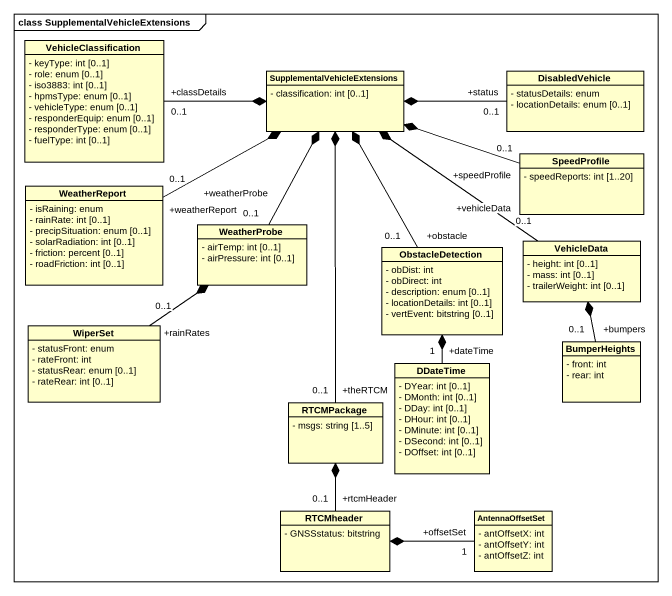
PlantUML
@startuml
mainframe class SupplementalVehicleExtensions
hide circle
hide empty members
skinparam classAttributeIconSize 0
class VehicleClassification {
  - keyType: int [0..1]
  - role: enum [0..1]
  - iso3883: int [0..1]
  - hpmsType: enum [0..1]
  - vehicleType: enum [0..1]
  - responderEquip: enum [0..1]
  - responderType: enum [0..1]
  - fuelType: int [0..1]
}
class "SupplementalVehicleExtensions" as SupplementalVehicleExtension {
  - classification: int [0..1]
}
class DisabledVehicle {
  - statusDetails: enum
  - locationDetails: enum [0..1]
}
class SpeedProfile {
  - speedReports: int [1..20]
}
class WeatherReport {
  - isRaining: enum
  - rainRate: int [0..1]
  - precipSituation: enum [0..1]
  - solarRadiation: int [0..1]
  - friction: percent [0..1]
  - roadFriction: int [0..1]
}
class WeatherProbe {
  - airTemp: int [0..1]
  - airPressure: int [0..1]
}
class ObstacleDetection {
  - obDist: int
  - obDirect: int
  - description: enum [0..1]
  - locationDetails: int [0..1]
  - vertEvent: bitstring [0..1]
}
class VehicleData {
  - height: int [0..1]
  - mass: int [0..1]
  - trailerWeight: int [0..1]
}
class WiperSet {
  - statusFront: enum
  - rateFront: int
  - statusRear: enum [0..1]
  - rateRear: int [0..1]
}
class BumperHeights {
  - front: int
  - rear: int
}
class DDateTime {
  - DYear: int [0..1]
  - DMonth: int [0..1]
  - DDay: int [0..1]
  - DHour: int [0..1]
  - DMinute: int [0..1]
  - DSecond: int [0..1]
  - DOffset: int [0..1]
}
class RTCMPackage {
  - msgs: string [1..5]
}
class RTCMheader {
  - GNSSstatus: bitstring
}
class AntennaOffsetSet {
  - antOffsetX: int
  - antOffsetY: int
  - antOffsetZ: int
}
VehicleClassification "+classDetails\n0..1" -right-* SupplementalVehicleExtension
DisabledVehicle "+status\n0..1" -left-* SupplementalVehicleExtension
SpeedProfile "+speedProfile\n0..1" -left-* SupplementalVehicleExtension
WeatherReport "+weatherReport\n0..1" -right-* SupplementalVehicleExtension
WeatherProbe "+weatherProbe\n0..1" -up-* SupplementalVehicleExtension
ObstacleDetection "+obstacle\n0..1" -up-* SupplementalVehicleExtension
VehicleData "+vehicleData\n0..1" -up-* SupplementalVehicleExtension
WiperSet "+rainRates\n0..1" -up-* WeatherProbe
BumperHeights "+bumpers\n0..1" -up-* VehicleData
DDateTime "+dateTime\n1" -up-* ObstacleDetection
RTCMPackage "+theRTCM\n0..1" -up-* SupplementalVehicleExtension
RTCMheader "+rtcmHeader\n0..1" -up-* RTCMPackage
AntennaOffsetSet "+offsetSet\n1" -left-* RTCMheader
@enduml
